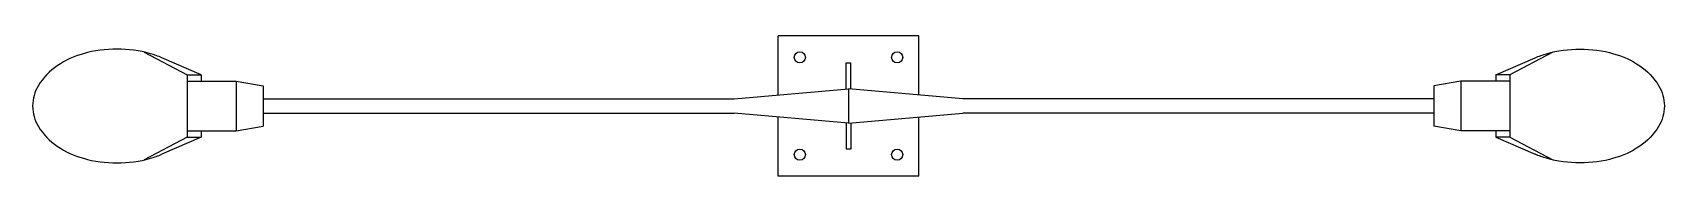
# Model space of a CAD drawing. Extents: x -3.49 to 3.49, y -0.3 to 0.3.
import ezdxf

# ---------------------------------------------------------------- set-up
doc = ezdxf.new("R2010")
doc.units = 0
doc.header["$LTSCALE"] = 0.75
doc.layers.get('0').update_dxf_attribs({"color": 253, "linetype": 'CONTINUOUS'})

msp = doc.modelspace()

# ---------------------------------------------------------------- linework, layer by layer
at = {"color": 0, "linetype": 'BYBLOCK'}
for p, q in [((0.3006, 0.3006), (-0.3006, 0.3006)), ((-0.3006, 0.0465), (-0.3006, 0.3006)), ((0.3006, 0.0465), (0.3006, 0.3006)), ((-3.0086, 0.2303), (-2.8257, 0.1339)), ((3.0086, 0.2303), (2.8257, 0.1339)), ((-2.7657, 0.1339), (-2.9336, 0.2064)), ((-0.01, 0.185), (0.01, 0.185)), ((-0.01, 0.0728), (-0.01, 0.185)), ((0.01, 0.0728), (0.01, 0.185)), ((2.7657, 0.1339), (2.9336, 0.2064)), ((-2.8257, 0.1339), (-2.8257, -0.1339)), ((-2.8257, 0.1339), (-2.7657, 0.1339)), ((-2.8257, 0.1067), (-2.6156, 0.1067)), ((-2.7657, 0.1339), (-2.7657, 0.1067)), ((-2.6156, 0.1067), (-2.6156, -0.1067)), ((-2.6156, 0.1067), (-2.5009, 0.0869)), ((-2.5009, 0.0869), (-2.5009, -0.0869)), ((-0.4883, 0.03), (0, 0.0728)), ((0.4883, 0.03), (0, 0.0728)), ((0, 0.0728), (0, -0.0728)), ((2.6156, 0.1067), (2.5009, 0.0869)), ((2.5009, 0.0869), (2.5009, -0.0869)), ((2.6156, 0.1067), (2.6156, -0.1067)), ((2.8257, 0.1067), (2.6156, 0.1067)), ((2.8257, 0.1339), (2.7657, 0.1339)), ((2.7657, 0.1339), (2.7657, 0.1067)), ((2.8257, 0.1339), (2.8257, -0.1339)), ((-2.5009, 0.03), (-0.4883, 0.03)), ((2.5009, 0.03), (0.4883, 0.03)), ((-2.5009, -0.03), (-0.4883, -0.03)), ((0, -0.0728), (-0.4883, -0.03)), ((-0.3006, -0.3006), (-0.3006, -0.0465)), ((0, -0.0728), (0.4883, -0.03)), ((0.3006, -0.3006), (0.3006, -0.0465)), ((2.5009, -0.03), (0.4883, -0.03)), ((-2.8257, -0.1339), (-3.0086, -0.2303)), ((-2.7657, -0.1339), (-2.9336, -0.2064)), ((-2.8257, -0.1067), (-2.6156, -0.1067)), ((-2.8257, -0.1339), (-2.7657, -0.1339)), ((-2.7657, -0.1067), (-2.7657, -0.1339)), ((-2.6156, -0.1067), (-2.5009, -0.0869)), ((-0.01, -0.0728), (-0.01, -0.185)), ((0.01, -0.0728), (0.01, -0.185)), ((2.6156, -0.1067), (2.5009, -0.0869)), ((2.8257, -0.1067), (2.6156, -0.1067)), ((2.7657, -0.1067), (2.7657, -0.1339)), ((2.7657, -0.1339), (2.9336, -0.2064)), ((2.8257, -0.1339), (2.7657, -0.1339)), ((2.8257, -0.1339), (3.0086, -0.2303)), ((0.01, -0.185), (-0.01, -0.185)), ((0.3006, -0.3006), (-0.3006, -0.3006))]:
    msp.add_line(p, q, dxfattribs=at)
for points in [[(-2.9336, 0.2064, 0.033777), (-2.9824, 0.2237, 0.068356), (-3.1255, 0.2434, 0.068356), (-3.2686, 0.2237, 0.080525), (-3.3801, 0.1721, 0.107063), (-3.4608, 0.0877, 0.138314), (-3.4856, 0, 0.138314)], [(2.9336, 0.2064, -0.033777), (2.9824, 0.2237, -0.068356), (3.1255, 0.2434, -0.068356), (3.2686, 0.2237, -0.080525), (3.3801, 0.1721, -0.107063), (3.4608, 0.0877, -0.138314), (3.4856, 0, -0.138314)], [(-3.4856, 0, 0.138314), (-3.4608, -0.0877, 0.107063), (-3.3801, -0.1721, 0.080525), (-3.2686, -0.2237, 0.068356), (-3.1255, -0.2434, 0.068356), (-2.9824, -0.2237, 0.033777), (-2.9336, -0.2064, 0.107063)], [(3.4856, 0, -0.138314), (3.4608, -0.0877, -0.107063), (3.3801, -0.1721, -0.080525), (3.2686, -0.2237, -0.068356), (3.1255, -0.2434, -0.068356), (2.9824, -0.2237, -0.033777), (2.9336, -0.2064, -0.107063)]]:
    msp.add_lwpolyline(points, format="xyb", dxfattribs=at)
for centre in [(-0.2079, 0.2079), (0.2079, 0.2079), (-0.2079, -0.2079), (0.2079, -0.2079)]:
    msp.add_circle(centre, 0.0239, dxfattribs=at)

doc.saveas('drawing.dxf')
